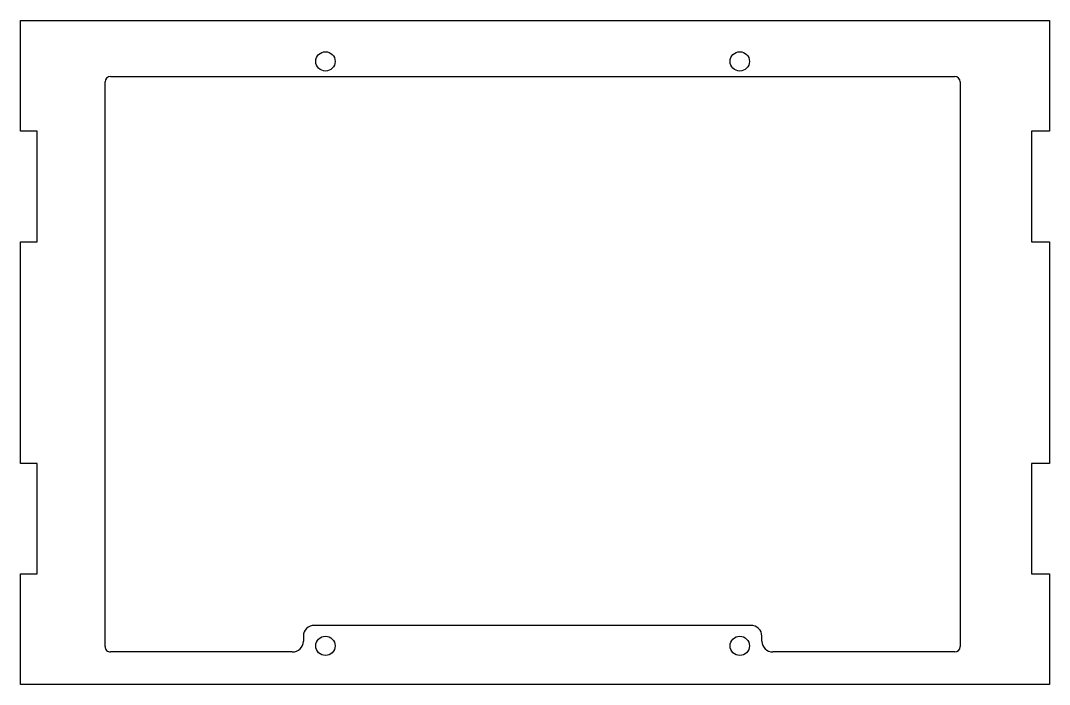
# Model space of a CAD drawing. Header units: millimetres. Extents: x -183 to 3, y 52 to 172.
import ezdxf

# ---------------------------------------------------------------- set-up
doc = ezdxf.new("R2010")
doc.units = ezdxf.units.MM
doc.layers.get('0').update_dxf_attribs({"linetype": 'CONTINUOUS'})

msp = doc.modelspace()

# ---------------------------------------------------------------- linework, layer by layer
for p, q in [((-167.71, 58.48), (-167.71, 160.66)), ((-166.71, 161.62), (-13.91, 161.62)), ((-12.91, 160.66), (-12.91, 58.48)), ((-50.81, 62.32), (-129.81, 62.32)), ((-131.81, 60.4), (-131.81, 59.44)), ((-48.81, 59.44), (-48.81, 60.4)), ((-133.81, 57.52), (-166.71, 57.52)), ((-13.91, 57.52), (-46.81, 57.52))]:
    msp.add_line(p, q)
msp.add_lwpolyline([(-183, 131.74), (-180, 131.74), (-180, 151.74), (-183, 151.74), (-183, 171.74), (3.24, 171.74), (3.24, 151.74), (0, 151.74), (0, 131.74), (3.24, 131.74), (3.24, 91.64), (0, 91.64), (0, 71.64), (3.24, 71.64), (3.24, 51.64), (-183, 51.64), (-183, 71.64), (-180, 71.64), (-180, 91.64), (-183, 91.64)], close=True)
for centre in [(-127.81, 164.36), (-52.81, 164.36), (-127.81, 58.62), (-52.81, 58.62)]:
    msp.add_circle(centre, 1.75)
for centre, major_axis, start_param, end_param in [((-166.71, 160.66), (-1, 0), 4.712389, 6.283185), ((-13.91, 160.66), (1, 0), 0, 1.570796), ((-129.81, 60.4), (-2, 0), 4.712389, 6.283185), ((-50.81, 60.4), (2, 0), 6.283185, 7.853982), ((-166.71, 58.48), (-1, 0), 6.283185, 7.853982), ((-133.81, 59.44), (2, 0), 4.712389, 6.283185), ((-46.81, 59.44), (-2, 0), 0, 1.570796), ((-13.91, 58.48), (1, 0), 4.712389, 6.283185)]:
    msp.add_ellipse(centre, major_axis=major_axis, ratio=0.961262, start_param=start_param, end_param=end_param)

doc.saveas('drawing.dxf')
